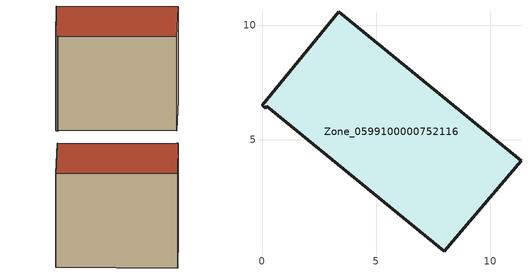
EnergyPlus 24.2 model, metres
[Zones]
Zone_0599100000752116
 floor ground (C_G): 7.99,0.1 0.21,6.46 0.14,6.38 0,6.5 3.37,10.6 11.35,4.07 z0
 wall outside (C_F): 11.35,4.07 3.37,10.6 0,6.5 0.14,6.38 0.21,6.46 7.99,0.1 11.35,4.07 z0:9.16
 roof outside (C_R): 0.21,6.46 7.99,0.1 11.35,4.07 3.37,10.6 0,6.5 0.14,6.38 z9.16
[BUILDING]
Pand.0599100000752116: North Axis=0; Terrain=City; Loads Convergence Tolerance Value=0.04; Temperature Convergence Tolerance Value=0.4; Solar Distribution=FullExterior; Maximum Number of Warmup Days=25; Minimum Number of Warmup Days=1
[Site:Location]
Rotterdam.The.Hague.AP_ZH_NLD Design_Conditions: Latitude=51.96; Longitude=4.45; Time Zone=1; Elevation=-4.5
[SITE:GROUNDTEMPERATURE:BUILDINGSURFACE]
18, 18, 18, 18, 18, 18, 18, 18, 18, 18, 18, 18
[MATERIAL] Thermal Absorptance=0.9; Solar Absorptance=0.7; Visible Absorptance=0.7
Name | Roughness | Thickness | Conductivity | Density | Specific Heat
G.TC.2006-2014 | MediumSmooth | 0.15 | 0.06 | 540 | 1210
F.TC.2006-2014 | Rough | 0.3 | 0.12 | 1920 | 840
R.TC.2006-2014 | MediumRough | 0.2 | 0.08 | 1500 | 1000
[CONSTRUCTION]
C_G: G.TC.2006-2014
C_F: F.TC.2006-2014
C_R: R.TC.2006-2014
[ZONE]
Zone_0599100000752116: Type=1; Multiplier=1; Ceiling Height=Autocalculate; Volume=Autocalculate; Floor Area=autocalculate; Part of Total Floor Area=Yes
[ZONEINFILTRATION:DESIGNFLOWRATE]
Infil_Zone_0599100000752116: Zone or ZoneList or Space or SpaceList=Zone_0599100000752116; Schedule=AlwaysOn; Design Flow Rate Calculation Method=Flow/Area; Flow Rate per Floor Area=0.0015; Constant Term Coefficient=1; Temperature Term Coefficient=0; Velocity Term Coefficient=0; Velocity Squared Term Coefficient=0
[HVACTEMPLATE:ZONE:IDEALLOADSAIRSYSTEM]
Zone_0599100000752116: Maximum Heating Supply Air Temperature=50; Minimum Cooling Supply Air Temperature=13; Maximum Heating Supply Air Humidity Ratio=0.0156; Minimum Cooling Supply Air Humidity Ratio=0.0077; Heating Limit=NoLimit; Cooling Limit=NoLimit; Dehumidification Control Type=ConstantSensibleHeatRatio; Cooling Sensible Heat Ratio=0.7; Dehumidification Setpoint=60; Humidification Control Type=None; Humidification Setpoint=30; Outdoor Air Method=None; Outdoor Air Flow Rate per Person=0.00944; Outdoor Air Flow Rate per Zone Floor Area=0; Outdoor Air Flow Rate per Zone=0; Demand Controlled Ventilation Type=None; Outdoor Air Economizer Type=NoEconomizer; Heat Recovery Type=None; Sensible Heat Recovery Effectiveness=0.7; Latent Heat Recovery Effectiveness=0.65
[ZONECONTROL:THERMOSTAT]
ThermostatControl_Zone_0599100000752116: Zone or ZoneList=Zone_0599100000752116; Control Type Schedule=DualSetpointControlType; Control 1=Thermostat_Zone_0599100000752116; Temperature Difference Between Cutout And Setpoint=0
[THERMOSTATSETPOINT:DUALSETPOINT]
Thermostat_Zone_0599100000752116: Heating Setpoint Temperature Schedule=HeatingSetpoint_Zone_0599100000752116; Cooling Setpoint Temperature Schedule=CoolingSetpoint_Zone_0599100000752116
[SCHEDULE:COMPACT]
HeatingSetpoint_Zone_0599100000752116: Through: 12/31, For: AllDays, Until: 24:00, 21
CoolingSetpoint_Zone_0599100000752116: Through: 12/31, For: AllDays, Until: 24:00, 24
DualSetpointControlType: Through: 12/31, For: AllDays, Until: 24:00, 4
AlwaysOn: Through: 12/31, For: AllDays, Until: 24:00, 1
